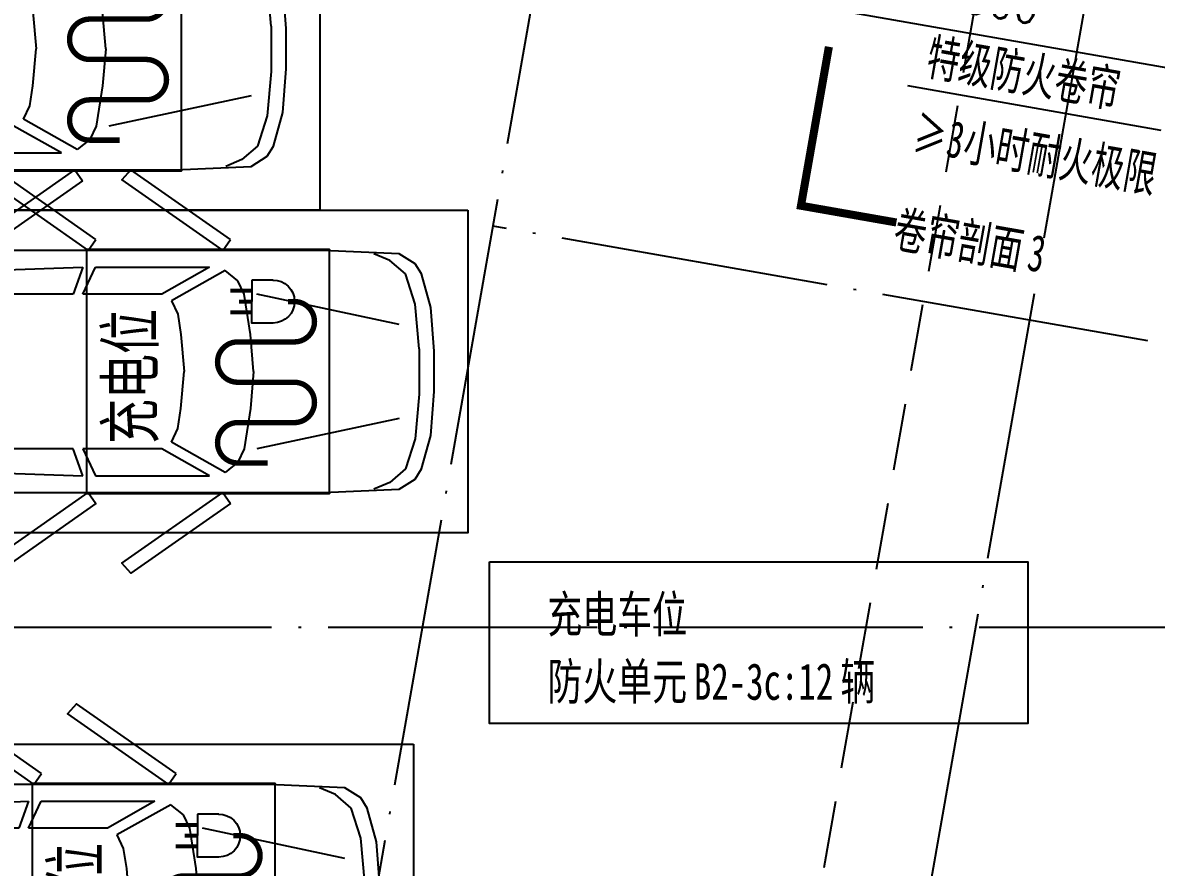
# Model space of a CAD drawing. Header units: millimetres. Extents: x 12325263 to 13848842, y -1463133 to 573208.
# Drawn here: x 12605497 to 12613923, y -1112874 to -1106593 of the extents above; entities that cross this region are included whole.
import ezdxf
from ezdxf.xclip import XClip

# ---------------------------------------------------------------- set-up
doc = ezdxf.new("R2010")
doc.units = ezdxf.units.MM
doc.header["$LTSCALE"] = 1000
doc.header["$XCLIPFRAME"] = 0
for name, pattern in [('DASHED2', [0.375, 0.25, -0.125]), ('DOTE', [2.4200000000000004, 2, -0.2, 0.02, -0.2]), ('地下室负三层平面图$0$-3F平面$0$$AUDIT_BAD_LTYPE2', [0])]:
    doc.linetypes.add(name, pattern=pattern)
for name, color, linetype in [('-2F平面$0$WALL-SHATCH', 8, 'Continuous'), ('A-ANNO-SYMB', 3, 'Continuous'), ('A-ANNO-TEXT', 7, 'Continuous'), ('A-AXIS', 16, 'DOTE'), ('A_WALL(防火墙)', 151, 'Continuous'), ('AXIS', 3, 'Continuous'), ('PUB_DIM', 83, 'Continuous'), ('PUB_TEXT', 7, 'Continuous'), ('WALL', 5, 'Continuous'), ('公寓机动车库', 23, 'Continuous'), ('车道中心线', 6, 'Continuous')]:
    doc.layers.add(name, color=color, linetype=linetype)
doc.styles.add('_TCH_DIM_T3', font='SIMPLEX.shx', dxfattribs={"width": 0.7058823529411765, "bigfont": 'GBCBIG.shx'})
doc.styles.add('TITXV', font='', dxfattribs={"width": 0.7})
doc.styles.add('宋体', font='', dxfattribs={"width": 0.65})
doc.styles.add('黑体', font='simhei.ttf', dxfattribs={"width": 0.7})
doc.styles.get('TITXV').set_extended_font_data('SimSun')
doc.styles.get('宋体').set_extended_font_data('SimSun')
doc.dimstyles.new('_TCH_ARCH&&120', dxfattribs={"dimtxt": 306, "dimasz": 120, "dimexe": 300, "dimexo": 360, "dimgap": 147, "dimtad": 1, "dimdec": 0, "dimzin": 0, "dimdsep": 46, "dimtxsty": '_TCH_DIM_T3', "dimblk": 'ARCHTICK', "dimcen": 0.09, "dimclrt": 7, "dimazin": 2, "dimtfac": 1, "dimtdec": 0, "dimtix": 1, "dimtmove": 2, "dimatfit": 3, "dimfxl": 1, "dimfxlon": 1, "dimtolj": 1, "dimtzin": 0, "dimarcsym": 0})

# ---------------------------------------------------------------- blocks, each defined once
blk = doc.blocks.new('adgshg13--2F平面$0$A$C7F010FC0')
at = {"layer": '-2F平面$0$WALL-SHATCH'}
h = blk.add_hatch(color=256, dxfattribs=at)
h.dxf.hatch_style = 1
h.paths.add_polyline_path([(-60384.17120504379, -16880.89509773254), (-763.1647881269455, 197.4793643951416), (12587.61850607395, -13153.30393266678), (12587.61850607395, -157996.0197629929), (-162964.8506313562, -188820.4315237999), (-171262.3814957142, -180522.900662899), (-171262.3814957142, -31310.89849328995), (-150707.1909123659, -10755.70791006088), (-131860.0775495768, -7980.895098209381), (-99162.38149428368, -7980.895098209381), (-99162.38149428368, -4980.895097732544), (-76620.42811572552, -4980.895097732544), (-70107.65229141712, -16880.89509773254)], flags=16)
h.paths.add_polyline_path([(-60091.22944009304, -16380.89510011673), (-646.8769880533218, 646.876989364624), (12987.61850607395, -12987.61850786209), (12987.61850607395, -158331.9049158096), (-163100.5840539932, -189250.3835258484), (-171662.3814958334, -180688.5860877037), (-171662.3814958334, -31145.21306848526), (-150777.8961598873, -10260.7277340889), (-131896.6870943308, -7480.895098209381), (-99562.38149428368, -7480.895098209381), (-99562.38149428368, -4580.895097732544), (-76365.55243730545, -4580.895097732544), (-69907.50581622124, -16380.89510774612)])
blk = doc.blocks.new('A$C2A3E77E8')
at = {"layer": 'WALL', "color": 1}
blk.add_blockref('adgshg13--2F平面$0$A$C7F010FC0', (561507.9086489398, 205483.1249103504), dxfattribs=at)
blk = doc.blocks.new('asdfadfgsdg')
at = {"layer": 'A-AXIS'}
for p, q in [((15844.89874878526, 92554.357993779), (-1535.36344262585, -6431.380808119429)), ((19833.87628258765, 91853.95936815557), (2453.614091178402, -7131.779433742631)), ((19750.74635400064, 30239.9808914091), (5347.566261038184, 32768.94162288122))]:
    blk.add_line(p, q, dxfattribs=at)
blk = doc.blocks.new('asdfasdfadgd')
at = {"layer": '车道中心线', "linetype": 'DASHED2', "ltscale": 2}
blk.add_line((42007.57024923712, -15918.70624019532), (54718.62744193524, 56474.52772310306), dxfattribs=at)
blk = doc.blocks.new('asdfsfsdf')
at = {"color": 253, "linetype": '地下室负三层平面图$0$-3F平面$0$$AUDIT_BAD_LTYPE2', "transparency": 33554559, "extrusion": (0.0004477907748714072, 3.529959095306893e-16, 0.999999899741706)}
for p, q in [((-499.9999510645866, -141.1764707579277, 0.2238953878532797), (-724.9999280292541, -211.764705659356, 0.3246483119859617)), ((-168.7499837987125, -110.000000001397, 0.07556469346370548), (-499.9999510645866, -141.1764707579277, 0.2238953878532797)), ((168.7499823644757, -109.9999999995343, -0.07556469305539444), (-168.7499837987125, -110.000000001397, 0.07556469346370548)), ((168.7499823644757, -109.9999999995343, -0.07556469305539444), (499.999950107187, -141.1764707579277, -0.2238953876585836)), ((499.999950107187, -141.1764707579277, -0.2238953876585836), (724.9999261181802, -211.7647058977745, -0.3246483115967724)), ((-724.9999280292541, -211.764705659356, 0.3246483119859617), (-824.9999170508236, -329.4117646231316, 0.3694273889297957)), ((724.9999261181802, -211.7647058977745, -0.3246483115967724), (824.9999175239354, -329.4117646231316, -0.3694273894917245)), ((-824.9999170508236, -329.4117646231316, 0.3694273889297957), (-874.99991251342, -447.0588235869072, 0.3918169277702976)), ((-349.9999665804207, -258.8235292448662, 0.1567267717199455), (-574.9999421145767, -1317.647058726754, 0.2574796953287081)), ((349.9999641925097, -258.8235292430036, -0.1567267711171998), (574.9999411571771, -1317.647058724891, -0.2574796952492556)), ((824.9999175239354, -329.4117646231316, -0.3694273894917245), (874.9999125096947, -447.0588235869072, -0.3918169281189517)), ((2.365559339523315e-07, -1341.176470519509), (-274.9999726694077, -1364.705882550683, 0.1231424633135522)), ((2.365559339523315e-07, -1341.176470519509), (274.9999717120081, -1364.705882312264, -0.1231424628849248)), ((-574.9999425914139, -1411.764705897775, 0.2574796953093296), (-674.9999320898205, -1458.823529244866, 0.3022587728158986)), ((-274.9999726694077, -1364.705882550683, 0.1231424633135522), (-574.9999425914139, -1411.764705897775, 0.2574796953093296)), ((274.9999717120081, -1364.705882312264, -0.1231424628849248), (574.9999416340142, -1411.764705897775, -0.2574796953464441)), ((574.9999416340142, -1411.764705897775, -0.2574796953464441), (674.9999316073954, -1458.823529481422, -0.3022587727170486)), ((-674.9999320898205, -1458.823529244866, 0.3022587728158986), (-749.9999260008335, -1552.941176654305, 0.3358430815717435)), ((674.9999316073954, -1458.823529481422, -0.3022587727170486), (749.9999240897596, -1552.941176414024, -0.3358430809488905)), ((-749.9999260008335, -1552.941176654305, 0.3358430815717435), (-524.9999480806291, -1952.941176654305, 0.2350901571286059)), ((749.9999240897596, -1552.941176414024, -0.3358430809488905), (524.9999452158809, -1952.941176415887, -0.2350901560785282)), ((-774.9999220632017, -2517.647058726754, 0.3470378507689607), (-774.9999220632017, -1670.588235379662, 0.3470378503031141)), ((-774.9999220632017, -1670.588235379662, 0.3470378503031141), (-574.9999421145767, -2023.529411557596, 0.257479695328853)), ((774.9999230131507, -1670.588235379662, -0.3470378509613082), (574.9999421108514, -2023.529411794152, -0.2574796950939764)), ((774.9999225363135, -2517.64705896331, -0.3470378506309664), (774.9999230131507, -1670.588235379662, -0.3470378509613082)), ((-524.9999480806291, -1952.941176654305, 0.2350901571286059), (-424.9999581072479, -1905.882352830376, 0.1903110794088359)), ((-424.9999581072479, -1905.882352830376, 0.1903110794088359), (-274.9999731462449, -1882.35294127604, 0.1231424632944275)), ((-274.9999731462449, -1882.35294127604, 0.1231424632944275), (2.365559339523315e-07, -1858.823529244866)), ((274.9999717120081, -1882.352941035759, -0.1231424628847421), (2.365559339523315e-07, -1858.823529244866)), ((424.999956196174, -1905.882352830376, -0.1903110785527894), (274.9999717120081, -1882.352941035759, -0.1231424628847421)), ((524.9999452158809, -1952.941176415887, -0.2350901560785282), (424.999956196174, -1905.882352830376, -0.1903110785527894)), ((-574.9999421145767, -2023.529411557596, 0.257479695328853), (-574.9999421145767, -2611.764705659356, 0.2574796952125222)), ((574.9999421108514, -2023.529411794152, -0.2574796950939764), (574.9999411571771, -2611.764705897775, -0.2574796951324972)), ((-574.9999421145767, -2611.764705659356, 0.2574796952125222), (-774.9999220632017, -2517.647058726754, 0.3470378507689607)), ((574.9999411571771, -2611.764705897775, -0.2574796951324972), (774.9999225363135, -2517.64705896331, -0.3470378506309664)), ((-774.9999215863645, -2611.764705899637, 0.3470378500898093), (-574.9999416377395, -2682.35294127604, 0.2574796952319682)), ((-749.9999255239964, -3388.235294345301, 0.3358430813588681), (-774.9999215863645, -2611.764705899637, 0.3470378500898093)), ((774.9999225363135, -2611.764705659356, -0.3470378507473485), (574.9999416340142, -2682.35294127604, -0.2574796952294666)), ((749.9999245665967, -3388.235294343438, -0.3358430809290396), (774.9999225363135, -2611.764705659356, -0.3470378507473485)), ((-574.9999416377395, -2682.35294127604, 0.2574796952319682), (-574.9999421145767, -3129.41176486155, 0.257479695562074)), ((574.9999416340142, -2682.35294127604, -0.2574796952294666), (574.9999416340142, -3129.411764621269, -0.2574796948800628)), ((-574.9999421145767, -3129.41176486155, 0.257479695562074), (-599.9999405629933, -3247.058823586907, 0.2686744650115782)), ((574.9999416340142, -3129.411764621269, -0.2574796948800628), (599.9999391268939, -3247.058823586907, -0.2686744647175814)), ((-599.9999405629933, -3247.058823586907, 0.2686744650115782), (-724.9999270755798, -3411.764705897775, 0.324648311792771)), ((599.9999391268939, -3247.058823586907, -0.2686744647175814), (724.9999275486916, -3411.764705897775, -0.3246483115377303)), ((-724.9999270755798, -3411.764705897775, 0.324648311792771), (-749.9999255239964, -3388.235294345301, 0.3358430813588681)), ((724.9999275486916, -3411.764705897775, -0.3246483115377303), (749.9999245665967, -3388.235294343438, -0.3358430809290396)), ((-624.9999380558729, -3505.882353068795, 0.2798692348493339), (-674.9999320898205, -3599.999999762978, 0.3022587729329561)), ((-599.9999405629933, -3482.352941274177, 0.2686744655939557), (-624.9999380558729, -3505.882353068795, 0.2798692348493339)), ((-574.9999421145767, -3482.35294127604, 0.2574796953293679), (-599.9999405629933, -3482.352941274177, 0.2686744655939557)), ((-549.9999470058829, -3505.882352830376, 0.2462849269087827), (-574.9999421145767, -3482.35294127604, 0.2574796953293679)), ((-499.9999496340752, -3529.41176486155, 0.2238953872139153), (-549.9999470058829, -3505.882352830376, 0.2462849269087827)), ((-274.9999731462449, -3552.941176415887, 0.1231424632950173), (-499.9999496340752, -3529.41176486155, 0.2238953872139153)), ((274.9999726656824, -3552.941176415887, -0.1231424630783778), (499.999950107187, -3529.41176486155, -0.2238953881230394)), ((499.999950107187, -3529.41176486155, -0.2238953881230394), (549.9999441411346, -3505.882352830376, -0.2462849258573907)), ((549.9999441411346, -3505.882352830376, -0.2462849258573907), (574.9999416340142, -3482.35294127604, -0.2574796952294021)), ((574.9999416340142, -3482.35294127604, -0.2574796952294021), (599.9999391268939, -3482.352941274177, -0.2686744647174983)), ((599.9999391268939, -3482.352941274177, -0.2686744647174983), (624.9999351911247, -3505.882352830376, -0.2798692334487053)), ((624.9999351911247, -3505.882352830376, -0.2798692334487053), (674.9999311305583, -3600.000000001397, -0.3022587726192891)), ((-674.9999320898205, -3599.999999762978, 0.3022587729329561), (-674.9999320898205, -3741.17647075979, 0.3022587729329017)), ((7.133930921554565e-07, -3552.941176654305), (-274.9999731462449, -3552.941176415887, 0.1231424632950173)), ((7.133930921554565e-07, -3552.941176654305), (274.9999726656824, -3552.941176415887, -0.1231424630783778)), ((674.9999311305583, -3600.000000001397, -0.3022587726192891), (674.9999316073954, -3741.176470281091, -0.3022587730655932)), ((-674.9999320898205, -3741.17647075979, 0.3022587729329017), (-624.9999380558729, -3882.352941037621, 0.2798692345000124)), ((674.9999316073954, -3741.176470281091, -0.3022587730655932), (624.9999351911247, -3882.352941037621, -0.2798692334484588)), ((-624.9999380558729, -3882.352941037621, 0.2798692345000124), (-549.9999460522085, -3952.941176414024, 0.2462849269474509)), ((-549.9999460522085, -3952.941176414024, 0.2462849269474509), (-199.9999792352319, -4023.529411794152, 0.08955815500490981)), ((549.9999450948089, -3952.941176654305, -0.2462849259351472), (199.9999801851809, -4023.529411553871, -0.08955815519579101)), ((624.9999351911247, -3882.352941037621, -0.2798692334484588), (549.9999450948089, -3952.941176654305, -0.2462849259351472)), ((-199.9999792352319, -4023.529411794152, 0.08955815500490981), (2.365559339523315e-07, -4023.529411553871)), ((199.9999801851809, -4023.529411553871, -0.08955815519579101), (2.365559339523315e-07, -4023.529411553871)), ((-874.9999120365828, -4352.941176656168, 0.3918169277909837), (-799.9999205116183, -4541.176470521372, 0.3582326202192607)), ((874.9999125096947, -4352.941176414024, -0.3918169282337609), (799.9999190755188, -4541.176470757928, -0.3582326193421601)), ((-799.9999205116183, -4541.176470521372, 0.3582326202192607), (-749.9999260008335, -4611.764706136193, 0.3358430813398884)), ((799.9999190755188, -4541.176470757928, -0.3582326193421601), (749.9999240897596, -4611.764706136193, -0.3358430808314997)), ((-749.9999260008335, -4611.764706136193, 0.3358430813398884), (-641.2499364260584, -4680.000000241678, 0.2871458345919543)), ((749.9999240897596, -4611.764706136193, -0.3358430808314997), (641.249935945496, -4680.000000001397, -0.2871458343748414)), ((641.249935945496, -4680.000000001397, -0.2871458343748414), (-641.2499364260584, -4680.000000241678, 0.2871458345919543))]:
    blk.add_line(p, q, dxfattribs=at)
for points in [[(-474.9999997620226, -23.52941179275513), (-149.9999997613286, -7.049211745248385e-29), (149.9999997613286, 7.049211745248385e-29), (474.9999992851854, -23.52941203117371), (724.9999997609804, -94.11764716915788), (799.9999992858793, -141.1764707565308), (875.0000002394273, -258.8235292453319), (899.9999983314156, -823.5294117927554), (899.99999928509, -4000.000000238419), (875.0000002394273, -4352.941176414491), (824.9999992870789, -4635.294117448852), (750.0000002408798, -4729.411765098573), (674.9999992854691, -4776.470588445664), (500.0000002381968, -4800.000000000001), (-500.000000715034, -4800.000000000001), (-674.9999997604438, -4776.470588210971), (-750.0000007158543, -4729.411765098573), (-825.0000007175906, -4635.294117927552), (-874.9999997607275, -4352.941176654772), (-900.0000007137389, -4000.000000238419), (-900.0000007156016, -823.5294117927554), (-874.999999285753, -258.8235297203065), (-800.0000007145284, -141.1764707602561), (-724.9999997591177, -94.11764669418336)], [(-981.91520381036, -1513.230591773987), (-1500.00000071459, -2253.132360218093), (-1425.335413217106, -2320.844957351685), (-900.0000007156016, -1570.588235139847)]]:
    blk.add_lwpolyline(points, close=True, dxfattribs=at)
for points, elevation in [([(981.915204765897, -1513.230591773987), (1499.999998807242, -2253.132359979675), (1425.335412263431, -2320.844957351685), (899.9999988082526, -1570.588235378266)], 1.176665431756874e-10), ([(-900.0000007156016, -2570.588235378266), (-981.9152042871972, -2513.230591535569), (-1500.00000071459, -3253.132359743119), (-1425.335413217105, -3320.844957351685)], -1.149049744242348e-10), ([(981.915204765897, -2513.230591773987), (1499.99999785543, -3253.132359743119), (1425.335412265294, -3320.844957351685), (899.9999992850899, -2570.588235378266)], 1.171056029924955e-10)]:
    blk.add_lwpolyline(points, close=True, dxfattribs=dict(at, elevation=elevation))
blk = doc.blocks.new('车位')
h = blk.add_hatch()
h.set_pattern_fill('ANSI31', color=256, scale=999.9999999999999, angle=-2.394345736421314e-08)
h.set_pattern_definition([(44.99999997605653, (-2400.000001788139, -5299.987687110901), (-1122.532014664547, 1122.532015602742), [])])
h.paths.add_polyline_path([(1879.999998450279, -3854.664422988892), (1879.999998569489, -3694.664422988892), (1719.999998450279, -3694.664423465729), (1559.999998569489, -3694.664422988892), (1559.999998569489, -3854.664422988892, 0.9898630017247371)])
for p, q in [((860.0160205308348, -1059.999999538064), (440.0000015441328, -1059.999999726191)), ((1960.220432037488, -1060.000607967377), (1539.99999868311, -1060.000607678667)), ((399.9999972712249, -1099.999999266118), (399.9999972712249, -1099.999999266118)), ((860.0160163957626, -1139.999999061227), (439.9999974090606, -1139.999999249354)), ((1499.999997032806, -1100.000607695431), (1499.999997032806, -1100.000607695431)), ((1959.999996932223, -1140), (1539.779563577846, -1140.000000188127)), ((1999.999996913597, -1099.999999981374), (1999.999996913597, -1099.999999981374)), ((1879.999998569489, -3694.664422988892), (1719.999998450279, -3694.664423465729)), ((1879.999998450279, -3854.664422988892), (1879.999998569489, -3694.664422988892))]:
    blk.add_line(p, q)
for points in [[(2399.999996781349, -5300.000001430511), (-2.741813659667969e-06, -5299.999999046326), (0, 0), (2399.999999880791, -9.5367431640625e-07)], [(289.9999990463257, -2468.601806640625), (2109.999998927116, -2468.601807117462), (2109.99999833107, -4269.228533267975), (289.9999980926514, -4269.228532314301)]]:
    blk.add_lwpolyline(points, close=True)
at = {"const_width": 39.99999999999999}
blk.add_lwpolyline([(519.9999985694885, -3813.032121181488), (519.9999986886978, -3590.069902896881, -1), (819.9999984502792, -3590.069902420044), (819.9999982118607, -4010.994340896606, 1), (1119.999998450279, -4010.994340896606), (1119.999998569489, -3590.069902896881, -1), (1419.999998569489, -3590.069902896881), (1419.999998211861, -4010.994341373444, 1), (1719.999998450279, -4010.994341373444), (1719.999998211861, -3963.042503356934)], format="xyb", dxfattribs=at)
at = {"const_width": 30}
for points in [[(1639.999998211861, -3694.664422988892), (1639.99999833107, -3534.203485965729)], [(1799.999998688698, -3694.664422988892), (1799.999998450279, -3534.203485488892)], [(1719.999998450279, -3694.664423465729), (1719.99999833107, -3599.861834049225)]]:
    blk.add_lwpolyline(points, dxfattribs=at)
blk.add_lwpolyline([(1879.99999833107, -3851.403974533081, -1), (1559.999998569489, -3854.664422988892), (1559.999998569489, -3694.664422988892), (1719.999998450279, -3694.664423465729)], format="xyb")
for centre, radius, start, end in [((439.999996913597, -1099.999998772517), 39.99999999999999, 90, 180), ((859.9999972712249, -1100.000002399087), 39.99999999999998, 0, 90), ((1539.999996555969, -1100.000607678667), 39.99999999999999, 90, 180), ((1959.999997390434, -1100.000000476837), 39.99999999999999, 0, 90), ((1959.999996913597, -1100.0006108284), 39.99999999999998, 0, 90), ((439.999996913597, -1099.999998772517), 39.99999999999999, 180, 270), ((859.9999972712249, -1100.000002399087), 39.99999999999998, 270, 0), ((1539.999996555969, -1100.000607678667), 39.99999999999999, 180, 270), ((1959.999997390434, -1100.000000476837), 39.99999999999999, 270, 0), ((1959.999996913597, -1100.0006108284), 39.99999999999998, 270, 0)]:
    blk.add_arc(centre, radius, start, end)
at = {"xscale": -1, "rotation": 180}
blk.add_blockref('asdfsfsdf', (1200.000000184402, -5050.000001905253), dxfattribs=at)
at = {"insert": (661.5946944952011, -2614.821184158325), "char_height": 349.9999999999999, "attachment_point": 1, "rotation": 359.99999997605653, "style": '黑体'}
blk.add_mtext_dynamic_manual_height_columns('充电位', width=1328.110077857971, gutter_width=1750, heights=[0], dxfattribs=at)
blk = doc.blocks.new('qlzw')
at = {"layer": 'A-AXIS'}
blk.add_line((12411416.81071017, 1020789.759090065), (12486866.81071017, 1020789.759090064), dxfattribs=at)
blk = doc.blocks.new('_ArchTick')
at = {"color": 0, "linetype": 'ByBlock', "const_width": 0.4}
blk.add_lwpolyline([(-0.5, -0.5), (0.5, 0.5)], dxfattribs=at)
blk = doc.blocks.new('*D3854')
at = {"layer": 'Defpoints', "color": 0, "transparency": 16777216}
for p in [(12610039.90898895, -1105598.655992837), (12615457.37597441, -1106549.87379209), (12615349.34324173, -1107165.152189005)]:
    blk.add_point(p, dxfattribs=at)
at = {"layer": 'PUB_DIM', "color": 0, "lineweight": -2, "transparency": 16777216}
for p, q in [((12609932.0491942, -1106212.949457028), (12609879.99487659, -1106509.414207072)), ((12609931.87625627, -1106213.934389753), (12615349.34324173, -1107165.152189005)), ((12615349.51617966, -1107164.167256281), (12615297.46186205, -1107460.632006324))]:
    blk.add_line(p, q, dxfattribs=at)
at = {"layer": 'PUB_DIM', "color": 0, "lineweight": -2, "transparency": 16777216, "xscale": 120, "yscale": 120, "zscale": 120}
for p, rotation in [((12609931.87625627, -1106213.934389753), 170.0413192127172), ((12615349.34324173, -1107165.152189005), 350.0413192127172)]:
    blk.add_blockref('_ArchTick', p, dxfattribs=dict(at, rotation=rotation))
at = {"layer": 'PUB_DIM', "color": 7, "transparency": 16777216, "insert": (12612692.49112867, -1106394.06347206), "char_height": 306, "attachment_point": 5, "rotation": 350.0413192127172, "style": '_TCH_DIM_T3'}
blk.add_mtext('\\A1;5500', dxfattribs=at)

msp = doc.modelspace()

# ---------------------------------------------------------------- linework, layer by layer
msp.add_lwpolyline([(12608967.41617083, -1110602.8876133), (12612967.41617083, -1110602.8876133), (12612967.41617083, -1111802.8876133), (12608967.41617083, -1111802.8876133)], close=True)
at = {"layer": 'A-ANNO-SYMB', "const_width": 60}
msp.add_lwpolyline([(12611991.09985833, -1108078.950334189), (12611281.94829677, -1107954.435022968), (12611489.47381547, -1106772.515753691)], dxfattribs=at)
at = {"layer": 'AXIS'}
msp.add_line((12613958.6722699, -1107394.003182633), (12612076.84013173, -1107062.18540351), dxfattribs=at)

# ---------------------------------------------------------------- block references
ref = msp.add_blockref('A$C2A3E77E8', (12039933.30876733, -1095474.795956885), dxfattribs=dict(rotation=350.0412492537527))
XClip(ref).set_block_clipping_path([(574517.632849127, 127502.23674306343), (563167.6328490991, 127502.22288467549), (563167.6311767455, 128872.36548285093), (556800.2987149898, 128872.35771109001), (544257.8770271596, 126670.09965810878), (543557.4714692105, 130659.08047959034), (536268.9804626536, 129379.33173123898), (537790.8662453052, 120711.80386261316), (523312.3703787625, 118169.60067071859), (521652.13574292883, 127625.07135696709), (520765.66181714274, 127469.4202569119), (520307.37785156816, 130079.46789511177), (515776.70023758896, 129283.96870927291), (515422.1926091146, 131303.0932199814), (513452.29580140486, 130957.20977362967), (514282.4182554409, 126229.48786514811), (510637.99198265746, 125589.57711327495), (512263.53463128395, 116331.17830774235), (512362.3527807724, 116348.529120174), (517291.10722481646, 88278.01458144141), (519851.8954271879, 88727.62346412987), (522454.62488821335, 73904.41483621066), (519893.7906026859, 73454.76868356578), (526007.3042119928, 38637.45273981895), (480033.70290305093, 30565.02585530118), (466439.1866319198, 28317.0522398334), (446673.6220214516, 140886.98885564134), (578014.3726615645, 163948.422490485), (584117.7942495663, 129187.8787387202)])
for name, p in [('asdfadfgsdg', (12603643.42459348, -1140874.022590382)), ('asdfasdfadgd', (12564646.82107771, -1124286.785749965))]:
    msp.add_blockref(name, p)
at = {"layer": 'A_WALL(防火墙)'}
msp.add_blockref('qlzw', (133430.0103675351, -2131876.544840029), dxfattribs=at)
at = {"layer": '公寓机动车库', "rotation": 90}
for p in [(12602404.88035813, -1107986.785749082), (12603504.88035717, -1110386.785749469), (12603100.76266721, -1114357.731351166)]:
    msp.add_blockref('车位', p, dxfattribs=at)

# ---------------------------------------------------------------- texts
at = {"layer": 'A-ANNO-TEXT', "style": '宋体', "width": 0.65}
for s, p in [('卷帘剖面', (12611956.55858789, -1108255.233811717)), ('3', (12612952.23662394, -1108430.798713572))]:
    msp.add_text(s, height=271.8987341772152, rotation=349.9999999999999, dxfattribs=at).set_placement(p)
at = {"layer": 'A-ANNO-TEXT', "style": 'TITXV', "width": 0.7}
for s, p in [('充电车位', (12609397.19985552, -1111127.620654254)), ('防火单元', (12609397.19985552, -1111627.620654254)), ('B2-3c:12', (12610486.0099821, -1111627.620654254)), ('辆', (12611574.82010868, -1111627.620654254))]:
    msp.add_text(s, height=271.8987341772152, dxfattribs=at).set_placement(p)
at = {"layer": 'PUB_TEXT', "style": '宋体', "width": 0.65}
for s, p in [('特级防火卷帘', (12612201.95337224, -1106974.580169372)), ('≥', (12612101.93202191, -1107541.829435107)), ('3', (12612350.85153092, -1107585.720660571)), ('小时耐火极限', (12612475.31128543, -1107607.666273303))]:
    msp.add_text(s, height=271.8987341772152, rotation=349.9999999999999, dxfattribs=at).set_placement(p)

# ---------------------------------------------------------------- dimensions: what is measured, and where the dimension line sits
at = {"layer": 'PUB_DIM'}
dim = msp.add_aligned_dim(p1=(12610039.90898894, -1105598.655992837), p2=(12615457.37597441, -1106549.87379209), distance=-624.6907851411182, dimstyle='_TCH_ARCH&&120', dxfattribs=at)
dim.commit()
dim.dimension.update_dxf_attribs({"geometry": '*D3854', "text_midpoint": (12612692.49112867, -1106394.06347206)})

doc.saveas('drawing.dxf')
